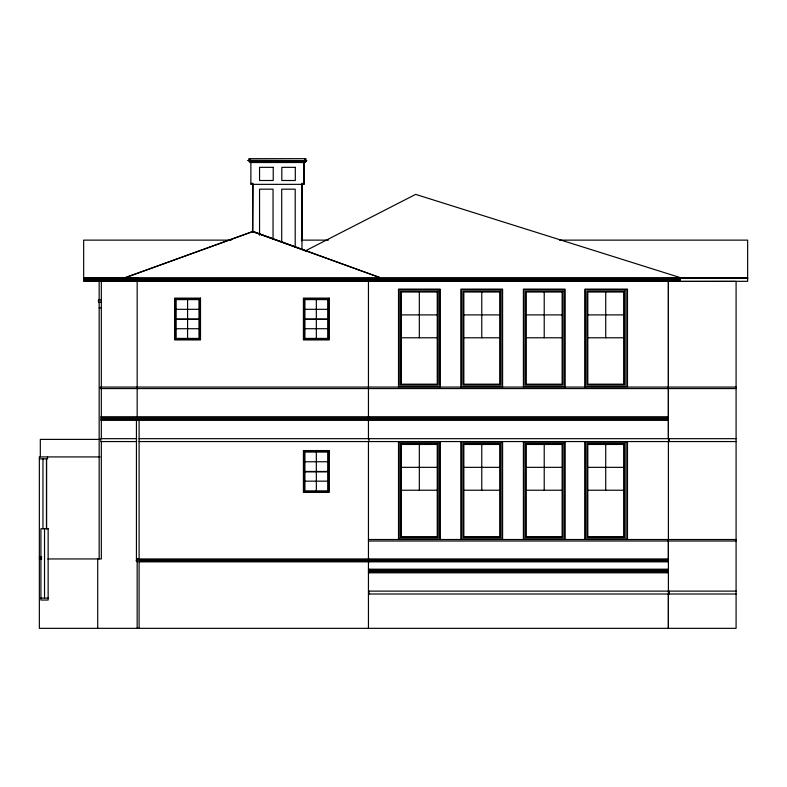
<?xml version="1.0" encoding="UTF-8"?>
<svg xmlns="http://www.w3.org/2000/svg" width="787" height="787" viewBox="0 0 787 787"><rect width="100%" height="100%" fill="white"/><g stroke="black" fill="none" stroke-linecap="round" stroke-linejoin="round"><path stroke-width="1.18" d="M252.804 184.355L252.548 231.545M668.389 594.008L668.389 628.331L668.389 441.566M668.389 539.508L668.389 558.947L136.436 558.947L136.436 420.366M305.267 250.925L415.654 194.379L680.853 277.801L124.7 277.801L253.139 231.447L380.495 277.801L252.322 231.545M252.834 231.486L125.113 277.801L125.595 278.519M83.658 278.519L747.65 278.421L747.65 281.313L668.389 281.431L668.389 438.674L668.389 281.412M247.984 160.499L306.881 160.587L247.984 160.41M231.211 240.133L83.658 240.133L83.658 281.412L736.091 281.412L736.091 628.331L39.35 628.331L39.35 456.922L100.106 456.922M301.303 240.133L328.346 240.133M559.518 240.133L747.65 240.133L747.65 278.519M83.658 277.801L137.764 277.801M667.72 277.801L747.65 277.801M83.658 278.313L137.764 278.313M667.72 278.313L747.65 278.313M83.658 279.483L680.43 279.483L680.43 278.519M101.326 299.975L98.434 299.975L98.434 302.08L101.326 302.08M99.162 307.874L101.326 307.874M176.16 309.321L198.993 309.321M304.913 309.321L327.746 309.321M401.4 314.898L437.247 314.898M463.848 314.898L499.696 314.898M526.296 314.898L562.144 314.898M587.8 314.898L623.648 314.898M176.16 319.02L198.993 319.02M304.913 319.02L327.746 319.02M176.16 319.394L198.993 319.394M304.913 319.394L327.746 319.394M176.16 328.72L198.993 328.72M304.913 328.72L327.746 328.72M401.4 337.78L437.247 337.78M463.848 337.78L499.696 337.78M526.296 337.78L562.144 337.78M587.8 337.78L623.648 337.78M736.091 387.066L100.362 387.066L100.362 388.571L736.091 388.571M668.389 416.746L100.844 416.746L100.844 417.956L668.389 417.956M668.389 419.156L100.844 419.156L100.844 420.366L668.389 420.366M136.682 438.674L100.844 438.674L100.844 441.566L136.682 441.566M139.092 438.674L736.091 438.674M100.106 439.392L40.314 439.392L40.314 456.922M139.092 441.566L736.091 441.566M39.35 458.851L47.545 458.851L47.545 456.922M304.913 461.762L327.746 461.762M401.4 467.34L437.247 467.34M463.848 467.34L499.696 467.34M526.296 467.34L562.144 467.34M587.8 467.34L623.648 467.34M304.913 471.462L327.746 471.462M304.913 471.846L327.746 471.846M304.913 481.162L327.746 481.162M401.4 490.232L437.247 490.232M463.848 490.232L499.696 490.232M526.296 490.232L562.144 490.232M587.8 490.232L623.648 490.232M368.444 539.508L736.091 539.508M368.444 541.013L736.091 541.013M39.35 557.019L41.76 557.019M39.35 558.947L41.78 558.947M47.859 558.947L101.326 558.947L101.326 441.566M137.164 559.911L136.2 559.911L136.2 560.875L137.164 560.875M139.092 559.911L668.389 559.911M139.092 560.875L668.389 560.875M137.164 561.839L136.682 560.875M139.092 561.839L668.389 561.839M368.444 569.198L668.389 569.198M368.444 570.398L668.389 570.398M368.444 571.608L668.389 571.608M368.444 572.808L668.389 572.808M368.444 591.116L736.091 591.116M368.444 594.008L736.091 594.008M40.914 598.11L48.145 598.11M83.658 280.211L125.595 280.447M252.725 231.496L306.625 251.181M680.194 279.483L680.194 280.447L125.359 280.447L125.359 279.483M679.948 280.447L679.948 281.412M668.389 277.801L668.389 278.519M627.485 387.066L627.485 289.114L584.908 289.114L584.908 387.066M627.485 441.566L627.485 539.508M605.724 292.007L605.724 337.78M605.724 444.458L605.724 490.232M584.908 441.566L584.908 539.508M565.036 387.066L565.036 289.114L523.404 289.114L523.404 387.066M565.036 441.566L565.036 539.508M544.22 292.007L544.22 337.78M544.22 444.458L544.22 490.232M523.404 441.566L523.404 539.508M502.588 387.066L502.588 289.114L460.956 289.114L460.956 387.066M502.588 441.566L502.588 539.508M481.772 292.007L481.772 337.78M481.772 444.458L481.772 490.232M460.956 441.566L460.956 539.508M440.14 387.066L440.14 289.114L398.507 289.114L398.507 387.066M440.14 441.566L440.14 539.508M419.323 292.007L419.323 337.78M419.323 444.458L419.323 490.232M398.507 441.566L398.507 539.508M380.79 278.519L380.79 279.483M380.308 279.483L380.308 280.447M380.013 277.801L380.013 281.412M369.408 559.911L369.408 560.875M368.926 416.746L368.926 417.956M368.926 419.156L368.926 420.366M368.926 438.674L368.926 441.566M368.926 558.947L368.926 559.911M368.926 560.875L368.926 561.839M368.926 569.198L368.926 570.398M368.926 571.608L368.926 572.808M368.926 591.116L368.926 594.008M368.444 277.801L368.444 278.519M368.444 281.412L368.444 416.746M368.444 417.956L368.444 419.156M368.444 420.366L368.444 438.674M368.444 441.566L368.444 628.331M316.335 299.611L316.335 319.02M316.335 319.394L316.335 338.42M316.335 452.063L316.335 471.462M316.335 471.846L316.335 490.862M305.917 161.551L305.917 158.669L248.948 158.669L248.948 161.551L305.809 161.551L305.809 160.41M304.953 160.587L304.953 162.516M304.844 158.669L304.844 162.516L249.912 162.516L249.912 158.669M303.989 162.516L303.989 184.355L250.876 184.355L250.876 162.516M303.88 162.516L303.88 184.355M303.497 183.174L303.497 184.384M302.06 184.355L302.06 240.911M301.952 183.174L301.952 249.528M295.204 247.01L295.204 189.185L281.716 189.185L281.716 242.189M273.04 238.914L273.04 189.175L259.553 189.175L259.553 235.274M252.912 183.174L252.804 232.303M251.368 183.174L251.368 184.384M187.581 299.611L187.581 319.02M187.581 319.394L187.581 338.42M139.092 420.366L139.092 628.331M137.164 277.801L137.164 278.519M137.164 281.412L137.164 416.746M137.164 417.956L137.164 419.156M137.164 558.947L137.164 628.331M136.682 416.746L136.682 417.956M136.682 419.156L136.682 420.366M136.682 558.947L136.682 559.911M125.595 279.483L125.595 281.412M124.995 278.519L124.995 279.483M101.326 281.412L101.326 387.066M101.326 388.571L101.326 416.746M101.326 417.956L101.326 419.156M101.326 420.366L101.326 438.674M99.162 281.412L99.162 299.975M99.162 302.08L99.162 558.947M97.716 558.947L97.716 628.331M46.581 458.851L46.581 528.795M46.453 458.851L46.453 528.795M44.534 528.716L44.534 598.11M42.96 458.851L42.96 528.795M668.871 591.116L668.871 594.008L668.871 591.116M668.871 438.674L668.871 441.566L668.871 438.674M273.227 167.336L259.553 167.336L259.553 180.508L273.227 180.508L273.227 167.336M295.312 167.336L281.825 167.336L281.825 180.508L295.312 180.508L295.312 167.336M439.658 289.596L398.989 289.596L398.989 386.584L439.658 386.584L439.658 289.596M502.106 289.596L461.438 289.596L461.438 386.584L502.106 386.584L502.106 289.596M564.554 289.596L523.886 289.596L523.886 386.584L564.554 386.584L564.554 289.596M626.058 289.596L585.39 289.596L585.39 386.584L626.058 386.584L626.058 289.596M438.221 291.042L400.435 291.042L400.435 385.138L438.221 385.138L438.221 291.042M500.66 291.042L462.884 291.042L462.884 385.138L500.66 385.138L500.66 291.042M563.108 291.042L525.332 291.042L525.332 385.138L563.108 385.138L563.108 291.042M624.612 291.042L586.836 291.042L586.836 385.138L624.612 385.138L624.612 291.042M437.247 292.007L401.4 292.007L401.4 384.174L437.247 384.174L437.247 292.007M499.696 292.007L463.848 292.007L463.848 384.174L499.696 384.174L499.696 292.007M562.144 292.007L526.296 292.007L526.296 384.174L562.144 384.174L562.144 292.007M623.648 292.007L587.8 292.007L587.8 384.174L623.648 384.174L623.648 292.007M200.498 298.116L174.655 298.116L174.655 339.925L200.498 339.925L200.498 298.116M329.251 298.116L303.418 298.116L303.418 339.925L329.251 339.925L329.251 298.116M199.79 298.824L175.363 298.824L175.363 339.217L199.79 339.217L199.79 298.824M328.543 298.824L304.116 298.824L304.116 339.217L328.543 339.217L328.543 298.824M198.993 299.611L176.16 299.611L176.16 338.42L198.993 338.42L198.993 299.611M327.746 299.611L304.913 299.611L304.913 338.42L327.746 338.42L327.746 299.611M439.658 442.048L398.989 442.048L398.989 539.026L439.658 539.026L439.658 442.048M502.106 442.048L461.438 442.048L461.438 539.026L502.106 539.026L502.106 442.048M564.554 442.048L523.886 442.048L523.886 539.026L564.554 539.026L564.554 442.048M626.058 442.048L585.39 442.048L585.39 539.026L626.058 539.026L626.058 442.048M438.221 443.484L400.435 443.484L400.435 537.59L438.221 537.59L438.221 443.484M500.66 443.494L462.884 443.494L462.884 537.58L500.66 537.58L500.66 443.494M563.108 443.494L525.332 443.494L525.332 537.58L563.108 537.58L563.108 443.494M624.612 443.494L586.836 443.494L586.836 537.58L624.612 537.58L624.612 443.494M437.247 444.458L401.4 444.458L401.4 536.626L437.247 536.626L437.247 444.458M499.696 444.458L463.848 444.458L463.848 536.626L499.696 536.626L499.696 444.458M562.144 444.458L526.296 444.458L526.296 536.626L562.144 536.626L562.144 444.458M623.648 444.458L587.8 444.458L587.8 536.626L623.648 536.626L623.648 444.458M329.251 450.558L303.418 450.558L303.418 492.367L329.251 492.367L329.251 450.558M328.543 451.266L304.116 451.266L304.116 491.659L328.543 491.659L328.543 451.266M327.746 452.063L304.913 452.063L304.913 490.862L327.746 490.862L327.746 452.063M48.145 528.716L40.914 528.716L40.914 600.038L48.145 600.038L48.145 528.716"/></g></svg>
